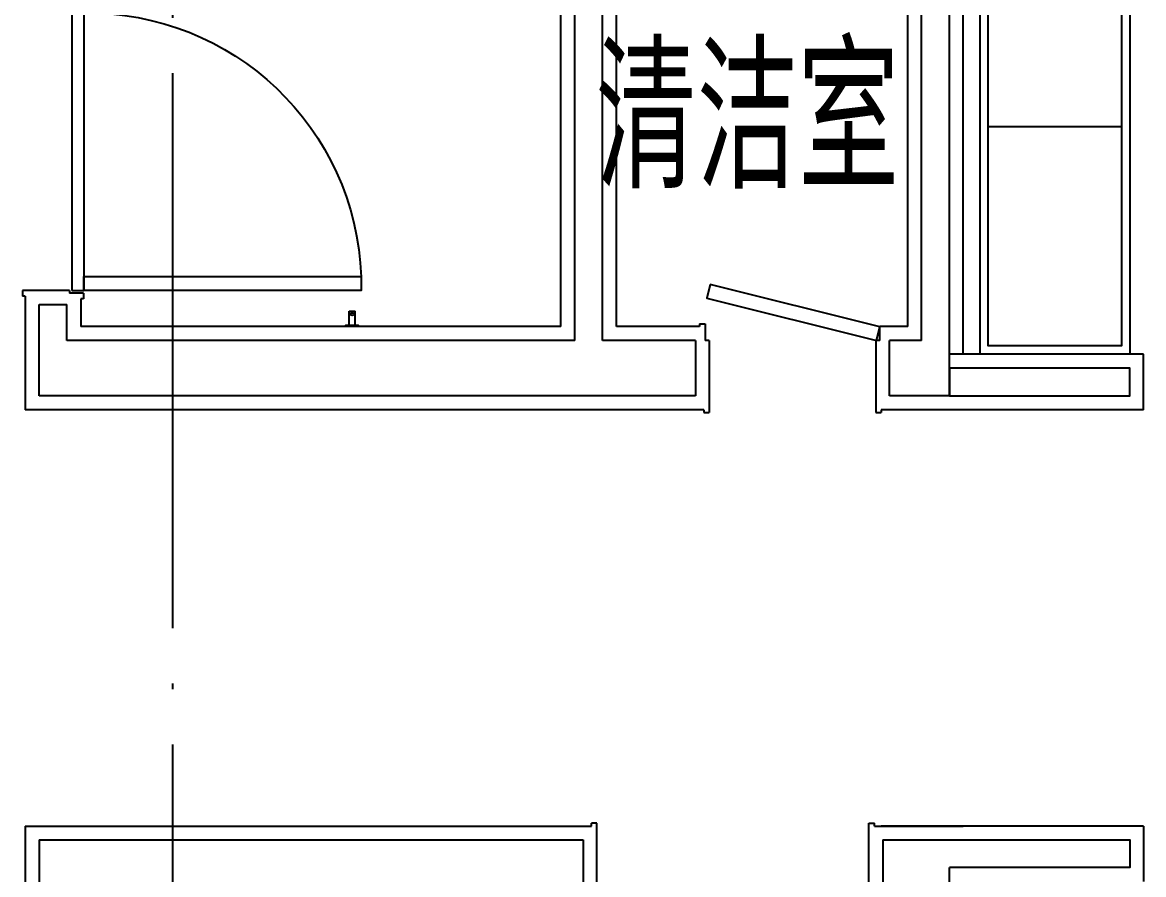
# Model space of a CAD drawing. Header units: inches. Extents: x 0 to 1813292486, y 0 to 3473589894.
# Drawn here: x 600455745 to 600459786, y 3473230623 to 3473233694 of the extents above; entities that cross this region are included whole.
import ezdxf

# ---------------------------------------------------------------- set-up
doc = ezdxf.new("R2010")
doc.units = ezdxf.units.IN
doc.header["$LTSCALE"] = 1000
doc.header["$MEASUREMENT"] = 0
doc.linetypes.add('AX-MALL-GIRD-200$0$DOTE', pattern=[2.4200000000000004, 2, -0.2, 0.02, -0.2])
for name, color, linetype in [('A-Anno-Note', 241, 'Continuous'), ('AX-MALL-DIM-P02$0$A-Detl-Thin', 131, 'Continuous'), ('AX-MALL-GIRD-200$0$A-Grid', 222, 'AX-MALL-GIRD-200$0$DOTE'), ('AX-MALL-P02-200$0$A-Anno-Note', 241, 'Continuous'), ('AX-MALL-WALL-P02$0$A-Anno-Note', 241, 'Continuous'), ('AX-MALL-WALL-P02-QT$0$A-Anno-Note', 241, 'Continuous'), ('AX-MALL-WALL-P02-QT$0$A-Wind', 4, 'Continuous'), ('AX-MALL-WALL-P02-QT$0$AX-MALL-WALL-P02-QT$0$A-Anno-Note', 241, 'Continuous'), ('AX-MALL-WALL-P02-QT$0$AX-MALL-WALL-P02-QT$0$AX-MALL-WALL-P01-QT$0$A-Wall', 151, 'Continuous'), ('AX-MALL-WALL-P02-QT$0$AX-MALL-WALL-P02-QT$0$AX-MALL-WALL-P01-QT$0$AR--WALL-1（装饰增加墙体）', 150, 'Continuous'), ('AX-MALL-WALL-P02-QT$0$AX-MALL-WALL-P02-QT$0$AX-MALL-WALL-P01-QT$0$ear', 222, 'Continuous'), ('AX-MALL-WALL-P02-QT$0$AX-MALL-WALL-P02-QT$0$AX-MALL-WALL-P01-QT$0$FF--FIXT（洁具、厨具）', 31, 'Continuous'), ('AX-MALL-WALL-P02-QT$0$AX-MALL-WALL-P02-QT$0$AX-MALL-WALL-P01-QT$0$FF-DOOR', 60, 'Continuous'), ('AX-MALL-WALL-P02-QT$0$AX-MALL-WALL-P02-QT$0$AX-MALL-WALL-P01-QT$0$FF-DOOR（平面门）', 70, 'Continuous'), ('AX-MALL-WALL-P02-QT$0$AX-MALL-WALL-P02-QT$0$AX-MALL-WALL-P01-QT$0$FF-装饰完成面', 30, 'Continuous'), ('AX-MALL-WALL-P02-QT$0$AX-MALL-WALL-P02-QT$0$AX-MALL-WALL-P03-QT$0$A-Wall', 151, 'Continuous'), ('AX-MALL-WORD-P02$0$A-Anno-Note', 241, 'Continuous'), ('AX-MALL-ZTKD-P02$0$A-Anno-Note', 241, 'Continuous')]:
    doc.layers.add(name, color=color, linetype=linetype)
doc.styles.add('AX-MALL-WORD-P02$0$STANDARD', font='gbenor.shx', dxfattribs={"bigfont": 'gbcbig.shx'})

# ---------------------------------------------------------------- blocks, each defined once
blk = doc.blocks.new('AX-MALL-WORD-P02')
at = {"layer": 'AX-MALL-WORD-P02$0$A-Anno-Note', "style": 'AX-MALL-WORD-P02$0$STANDARD'}
blk.add_text('清洁室', height=506.3829787234042, rotation=339.5681613092015, dxfattribs=at).set_placement((600276086.2369828, 3473134199.713476))
blk = doc.blocks.new('AX-MALL-GIRD-200')
at = {"layer": 'AX-MALL-GIRD-200$0$A-Grid'}
blk.add_line((600299301.5415328, 3473200886.857392), (600260572.0025835, 3473096923.130311), dxfattribs=at)
blk = doc.blocks.new('AX-MALL-WALL-P02-QT$0$AX-MALL-WALL-P02-QT$0$AX-MALL-WALL-P01-QT$0$EFSVTR T')
at = {"color": 1}
blk.add_lwpolyline([(-1563618.841608669, -1832072.900172328), (-1563613.841608669, -1832072.900172328), (-1563613.841608669, -1832117.900172328), (-1563618.841608669, -1832117.900172328)], close=True, dxfattribs=at)
for points in [[(-1563613.841552174, -1832084.818188151), (-1563563.841552174, -1832084.818188151)], [(-1563613.841552174, -1832106.818188151), (-1563563.841552174, -1832106.818188151)], [(-1563563.841552174, -1832084.818188151), (-1563563.841552174, -1832106.818188151)]]:
    blk.add_lwpolyline(points, dxfattribs=at)
blk.add_circle((-1563573.841552174, -1832095.818188151), 5, dxfattribs=at)
blk = doc.blocks.new('AX-MALL-WALL-P02-QT$0$AX-MALL-WALL-P02-QT$0$AX-MALL-WALL-P01-QT$0$A$C5A4B2925')
at = {"color": 251}
for p, q in [((352.0833337195218, -0.006384437903761864), (-352.0833337195218, 0.006384437903761864)), ((-352.0833337195218, 0.006384437903761864), (-352.0833337195218, -29.99359633214772)), ((352.0833336524665, 0.006384445354342461), (352.0833336524665, -29.99359632469714)), ((352.0833336524665, -29.99359632469714), (-352.0833328999579, -29.99361556209624))]:
    blk.add_line(p, q, dxfattribs=at)
at = {"color": 1, "ltscale": 10}
blk.add_line((247.9166661389172, 0.006384441629052162), (247.9166661389172, 0.006384441629052162), dxfattribs=at)
at = {"layer": 'AX-MALL-WALL-P02-QT$0$AX-MALL-WALL-P02-QT$0$AX-MALL-WALL-P01-QT$0$FF-DOOR', "color": 2}
blk.add_lwpolyline([(-316.8749803341925, -734.1602811496705), (-352.0833136625588, -734.1602821107954), (-352.0833328999579, -29.9808274526149), (-316.8749995715916, -29.98082648776472)], close=True, dxfattribs=at)
at = {"layer": 'AX-MALL-WALL-P02-QT$0$AX-MALL-WALL-P02-QT$0$AX-MALL-WALL-P01-QT$0$FF-DOOR', "color": 251}
blk.add_lwpolyline([(352.0833336524665, -29.99359632469714, -0.4088196545489005), (-317.4592236168683, -734.1692528445274, -0.4073837238315203)], format="xyb", dxfattribs=at)
blk = doc.blocks.new('AX-MALL-WALL-P02-QT$0$AX-MALL-WALL-P02-QT$0$AX-MALL-WALL-P01-QT$0$A$C556C004D')
at = {"layer": 'AX-MALL-WALL-P02-QT$0$AX-MALL-WALL-P02-QT$0$AX-MALL-WALL-P01-QT$0$ear', "xscale": 1.420118341772819, "yscale": 1.420118341772819, "zscale": 1.420118341772819, "rotation": 270}
blk.add_blockref('AX-MALL-WALL-P02-QT$0$AX-MALL-WALL-P02-QT$0$AX-MALL-WALL-P01-QT$0$A$C5A4B2925', (1114.777597263455, 36.49544672528282), dxfattribs=at)
blk = doc.blocks.new('AX-MALL-WALL-P02-QT$0$s2')
at = {"layer": 'AX-MALL-WALL-P02-QT$0$AX-MALL-WALL-P02-QT$0$A-Anno-Note', "color": 31}
blk.add_lwpolyline([(15369.19508123398, -2439.746045589447), (15369.19508528709, -5359.745496273041), (14769.19508516788, -5359.745495796204), (14769.19508123398, -2439.746045589447)], close=True, dxfattribs=at)
blk.add_lwpolyline([(14829.1950802803, -2439.746046543121), (14829.1950854063, -5359.745497226715)], dxfattribs=at)
at = {"layer": 'AX-MALL-WALL-P02-QT$0$AX-MALL-WALL-P02-QT$0$A-Anno-Note', "color": 8}
blk.add_lwpolyline([(15339.19508123398, -2469.746045589447), (15339.19508528709, -5329.745496273041), (14859.19508481026, -5329.745496273041), (14859.19508075714, -2469.746045589447)], close=True, dxfattribs=at)
blk.add_lwpolyline([(15339.19508326054, -4539.745529174805), (14859.19508385658, -4539.745528697968)], dxfattribs=at)
at = {"layer": 'AX-MALL-WALL-P02-QT$0$AX-MALL-WALL-P02-QT$0$AX-MALL-WALL-P01-QT$0$A-Wall'}
for p, q in [((14479.195140481, -7109.745592594147), (14719.19514119625, -7109.745593547821)), ((14719.19514119625, -10039.74564313889), (14719.19514000416, -7209.745593547821))]:
    blk.add_line(p, q, dxfattribs=at)
blk.add_lwpolyline([(14479.195140481, -7109.745592594147), (14479.19514036179, -7309.745593070984)], dxfattribs=at)
at = {"layer": 'AX-MALL-WALL-P02-QT$0$AX-MALL-WALL-P02-QT$0$AX-MALL-WALL-P01-QT$0$AR--WALL-1（装饰增加墙体）', "color": 151, "ltscale": 0.04}
for p, q in [((14719.19514012337, -5509.745496273041), (14719.19514024258, -1839.745645046234)), ((13369.19514095783, -5309.745496273041), (13369.195140481, -3039.745643615723)), ((13469.19514095783, -5309.745495319366), (13469.19514036179, -3139.74564409256)), ((14619.19514036179, -5309.745496273041), (14619.19514012337, -3139.745643615723)), ((11438.43620657921, -5509.745495796204), (11438.43620681763, -5179.745496273041)), ((11538.43620669842, -5309.745496273041), (11538.43620646, -5179.745495796204)), ((11438.43620669842, -7109.745592594147), (11438.43620681763, -10039.74564504623)), ((11438.43620634079, -7109.745593070984), (13399.19514071941, -7109.745593547821))]:
    blk.add_line(p, q, dxfattribs=at)
for points in [[(11438.43620634079, -5179.745496273041), (11538.43620646, -5179.745495796204)], [(13803.82419276237, -5309.745496273041), (13803.82411980629, -5509.745471477509)], [(14503.82411813736, -5509.745470523834), (14503.82419133186, -5309.745494842529)], [(13399.19514095783, -7109.745593070984), (13399.19514083862, -7309.745592594147)]]:
    blk.add_lwpolyline(points, dxfattribs=at)
at = {"layer": 'AX-MALL-WALL-P02-QT$0$AX-MALL-WALL-P02-QT$0$AX-MALL-WALL-P01-QT$0$FF-DOOR（平面门）', "color": 51}
blk.add_lwpolyline([(13857.65794456005, -5108.381690979004), (13845.52359414101, -5156.886924266815), (14456.67893671989, -5309.777119159698), (14468.81328988075, -5261.271887302399)], close=True, dxfattribs=at)
at = {"layer": 'AX-MALL-WALL-P02-QT$0$AX-MALL-WALL-P02-QT$0$AX-MALL-WALL-P01-QT$0$FF-装饰完成面'}
for p, q in [((14769.1950854063, -5359.745501041412), (14769.19514071941, -2439.746049880981)), ((13319.19514095783, -5259.745494842529), (13319.195140481, -2989.74564409256)), ((13519.19514083862, -5259.745496273041), (13519.19514012337, -3189.74564409256)), ((14569.19514083862, -5259.745495319366), (14569.19514167309, -3189.74564409256)), ((11548.43620669842, -5129.745496273041), (11378.43620562553, -5129.745495796204)), ((11378.43620562553, -5129.745495796204), (11378.43620562553, -5149.745496273041)), ((11548.43620669842, -5129.745496273041), (11548.43620562553, -5139.745497226715)), ((11388.43620550632, -5149.745496273041), (11378.43620562553, -5149.745496273041)), ((11598.43620646, -5139.745495796204), (11548.43620562553, -5139.745497226715)), ((11598.43620562553, -5159.745495796204), (11588.43620574474, -5159.745496273041)), ((11588.43620657921, -5159.745496273041), (11588.43620646, -5259.745496273041)), ((11598.43620646, -5139.745495796204), (11598.43620562553, -5159.745495796204)), ((13818.82419133186, -5249.745687007904), (13838.82419145107, -5249.745687007904)), ((13818.82419133186, -5249.745687007904), (13818.82419228554, -5259.745687007904)), ((13838.82419145107, -5249.745687007904), (13838.82419252396, -5309.777119159698)), ((13319.19514071941, -5259.745496273041), (11588.43620646, -5259.745496273041)), ((13818.82419228554, -5259.745496273041), (13519.19514083862, -5259.745496273041)), ((13838.83502006531, -5259.745496273041), (13838.82419133186, -5259.745495796204)), ((14468.81329166889, -5309.777118682861), (14468.81329154968, -5259.74554681778)), ((14569.19514083862, -5259.745495319366), (14469.19514071941, -5259.745495319366)), ((13853.82419216633, -5309.777119159698), (13838.82419252396, -5309.777119159698)), ((13853.82419216633, -5309.777119159698), (13853.8241186142, -5569.745467662811)), ((14453.82419216633, -5309.777117729187), (14453.82411825657, -5569.7454662323)), ((14468.82419240475, -5309.777118206024), (14453.82419216633, -5309.777117729187)), ((15419.1950854063, -5559.745499134064), (15419.19508528709, -5359.745496749878)), ((13833.82411885262, -5559.745467662811), (13803.82405090332, -5559.745423793793)), ((13833.82411885262, -5559.745467662811), (13833.82411897182, -5569.745466709137)), ((13833.82411897182, -5569.745466709137), (13853.8241186142, -5569.745467662811)), ((14453.82411825657, -5569.7454662323), (14473.82411885262, -5569.745467662811)), ((14473.82411825657, -5559.745495796204), (14473.82411885262, -5569.745467662811)), ((11388.43620693684, -7059.745593547821), (13429.19514083862, -7059.745591640472)), ((13429.19514083862, -7059.745593547821), (13429.19514107704, -7049.74559211731)), ((13449.19514119625, -7049.745593547821), (13429.19514107704, -7049.74559211731)), ((13449.19514095783, -7319.745592594147), (13449.19514119625, -7049.745593547821)), ((14429.19514071941, -7319.745593547821), (14429.19514083862, -7049.74559211731)), ((14429.19514083862, -7049.74559211731), (14449.19514083862, -7049.745592594147)), ((14449.19514012337, -7059.745592594147), (14449.19514083862, -7049.745592594147)), ((14449.19514012337, -7059.745593547821), (14769.19514071941, -7059.745594501495)), ((15419.1950854063, -7059.745591163635), (15419.19508516788, -7259.745593547821))]:
    blk.add_line(p, q, dxfattribs=at)
for points in [[(11388.43620550632, -5149.745496273041), (11388.43620538712, -5559.745494842529)], [(15419.19508528709, -5359.745496749878), (14719.19514012337, -5359.745496273041)], [(13833.82419204712, -5559.745496273041), (11388.43620538712, -5559.745494842529)], [(15419.1950854063, -5559.745499134064), (14473.8241918087, -5559.745496273041)], [(11388.43620693684, -7059.745593547821), (11388.43620705605, -9989.745779514313)], [(15419.1950854063, -7059.745591163635), (14473.8241918087, -7059.745593547821)]]:
    blk.add_lwpolyline(points, dxfattribs=at)
at = {"layer": 'AX-MALL-WALL-P02-QT$0$AX-MALL-WALL-P02-QT$0$AX-MALL-WALL-P03-QT$0$A-Wall'}
for points in [[(13369.19514095783, -5309.745496273041), (11538.43620669842, -5309.745496273041)], [(13803.8241199255, -5309.745496273041), (13469.19514095783, -5309.745495319366)], [(14619.19514036179, -5309.745496273041), (14503.82411849499, -5309.745496749878)], [(13803.82419264317, -5509.745494842529), (11438.43620657921, -5509.745495796204)], [(14719.19514012337, -5509.745496273041), (14503.82419133186, -5509.745496273041)], [(14719.19514012337, -7109.745593070984), (15369.1950854063, -7109.745593547821), (15369.19508552551, -7209.745593547821), (14719.19514000416, -7209.745593547821)]]:
    blk.add_lwpolyline(points, dxfattribs=at)
blk.add_lwpolyline([(14719.19514012337, -5509.745496273041), (15369.19508516788, -5509.745496273041), (15369.19508528709, -5409.745496273041), (14719.19514024258, -5409.745495796204)], close=True, dxfattribs=at)
at = {"layer": 'AX-MALL-WALL-P02-QT$0$AX-MALL-WALL-P02-QT$0$AX-MALL-WALL-P01-QT$0$FF--FIXT（洁具、厨具）', "extrusion": (0, 0, -1), "xscale": -1, "zscale": -1, "rotation": 270}
blk.add_blockref('AX-MALL-WALL-P02-QT$0$AX-MALL-WALL-P02-QT$0$AX-MALL-WALL-P01-QT$0$EFSVTR T', (1819529.282207727, 1558359.096113205), dxfattribs=at)
at = {"layer": 'AX-MALL-WALL-P02-QT$0$AX-MALL-WALL-P02-QT$0$AX-MALL-WALL-P01-QT$0$FF-DOOR（平面门）', "extrusion": (0, 0, -1), "xscale": -0.9999999999999999, "zscale": -0.9999999999999999, "rotation": 179.9999999999999}
blk.add_blockref('AX-MALL-WALL-P02-QT$0$AX-MALL-WALL-P02-QT$0$AX-MALL-WALL-P01-QT$0$A$C556C004D', (-12671.41521847248, -4593.250050067902), dxfattribs=at)
blk = doc.blocks.new('AX-MALL-WALL-P02-QT')
at = {"layer": 'AX-MALL-WALL-P02-QT$0$A-Wind'}
blk.add_blockref('AX-MALL-GIRD-200', (0, 0), dxfattribs=at)
at = {"layer": 'AX-MALL-WALL-P02-QT$0$A-Anno-Note', "rotation": 339.5681613093759}
blk.add_blockref('AX-MALL-WALL-P02-QT$0$s2', (600265150.2118146, 3473143356.003345), dxfattribs=at)
blk = doc.blocks.new('AX-MALL-WALL-P02')
at = {"layer": 'AX-MALL-WALL-P02$0$A-Anno-Note'}
blk.add_blockref('AX-MALL-WORD-P02', (0, 0), dxfattribs=at)
blk.add_blockref('AX-MALL-WALL-P02-QT', (0, 0), dxfattribs=at)
blk = doc.blocks.new('AX-MALL-ZTKD-P02')
at = {"layer": 'AX-MALL-ZTKD-P02$0$A-Anno-Note'}
blk.add_blockref('AX-MALL-GIRD-200', (0, 0), dxfattribs=at)
blk = doc.blocks.new('AX-MALL-DIM-P02')
at = {"layer": 'AX-MALL-DIM-P02$0$A-Detl-Thin'}
blk.add_blockref('AX-MALL-ZTKD-P02', (-2.384185791015625e-06, 9.5367431640625e-07), dxfattribs=at)
blk = doc.blocks.new('AX-MALL-P02-200')
at = {"layer": 'AX-MALL-P02-200$0$A-Anno-Note'}
blk.add_blockref('AX-MALL-WALL-P02', (0, 0), dxfattribs=at)
blk.add_blockref('AX-MALL-DIM-P02', (0, 0), dxfattribs=at)

msp = doc.modelspace()

# ---------------------------------------------------------------- block references
at = {"layer": 'A-Anno-Note', "rotation": 20.43183869077545}
msp.add_blockref('AX-MALL-P02-200', (1250392458.527329, 9048125.682563305), dxfattribs=at)

doc.saveas('drawing.dxf')
